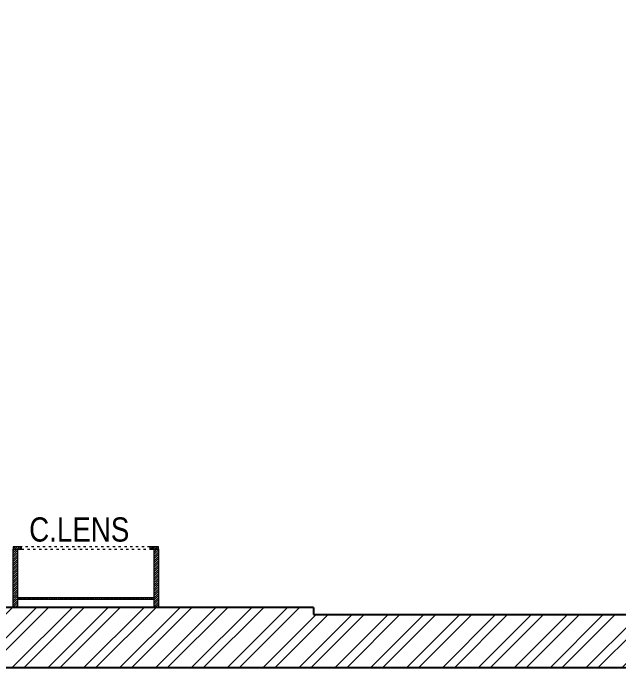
# Model space of a CAD drawing. Header units: millimetres. Extents: x 1426981 to 1441736, y -20160 to -13360.
# Drawn here: x 1436431 to 1438933, y -20160 to -17455 of the extents above; entities that cross this region are included whole.
import ezdxf

# ---------------------------------------------------------------- set-up
doc = ezdxf.new("R2010")
doc.units = ezdxf.units.MM
doc.header["$LTSCALE"] = 40
doc.linetypes.add('ACAD_ISO03W100', pattern=[30, 12, -18])
doc.linetypes.add('CONTINOUS', pattern=[0])
doc.layers.add('A-CARPET AREA', color=3, linetype='CONTINOUS', lineweight=0, true_color=0x0aff0a)
doc.layers.add('A-WALL', color=1, linetype='Continuous')
for name, color, linetype, lineweight in [('HIDDEN LINE', 177, 'Continuous', 0), ('LK-FF&E WALL', 1, 'Continuous', 9), ('LN-ELEVATION-1', 81, 'Continuous', 13), ('LN-ELEVATION-4', 145, 'Continuous', 13), ('LN-HATCH', 251, 'Continuous', 0), ('PLANO-TXT', 252, 'Continuous', 5)]:
    doc.layers.add(name, color=color, linetype=linetype, lineweight=lineweight)
doc.styles.add('LK TXT', font='Gill Sans MT Condensed Regular.ttf')
pattern_1 = [(45, (3990327.2935, 1709214.6916), (-4.4901280605, 4.4901280605), [])]

# ---------------------------------------------------------------- blocks, each defined once
blk = doc.blocks.new('A$Cc7694f99')
at = {"layer": 'LN-HATCH'}
h = blk.add_hatch(dxfattribs=at)
h.set_pattern_fill('ANSI32', color=256, scale=11, angle=180)
h.set_pattern_definition([(225, (-924539.29, -36909.92), (74.087113, -74.087113), []), (225, (-924588.68, -36909.92), (74.087113, -74.087113), [])])
h.paths.add_polyline_path([(14755, 0), (14755, 6380), (14505, 6380), (14505, 220), (10690, 220), (10690, 250), (1950, 250), (1950, 0)])
h.paths.add_polyline_path([(13855, 6550), (13855, 6800), (10690, 6800), (10690, 6550)])
h.paths.add_polyline_path([(9900, 6600), (9900, 6800), (6660, 6800), (6660, 6600)])
h.paths.add_polyline_path([(5855, 6600), (5855, 6800), (2845, 6800), (2845, 6600)])
at = {"layer": 'A-WALL'}
for p, q in [((10690, 250), (1950, 250)), ((10690, 250), (10690, 220)), ((10690, 220), (14505, 220)), ((14755, 0), (1950, 0))]:
    blk.add_line(p, q, dxfattribs=at)
blk = doc.blocks.new('CLENS 600')
at = {"layer": 'LN-HATCH', "ltscale": 0.5}
h = blk.add_hatch(dxfattribs=at)
h.set_pattern_fill('ANSI31', color=256, scale=2)
h.set_pattern_definition(pattern_1)
h.paths.add_polyline_path([(-600, 0), (-582, 0), (-582, -240), (-600, -240)])
h = blk.add_hatch(dxfattribs=at)
h.set_pattern_fill('ANSI31', color=256, scale=2)
h.set_pattern_definition([(45, (3975657.573, 1709214.6916), (-4.490128061, 4.490128061), [])])
h.paths.add_polyline_path([(-18, 0), (0, 0), (0, -240), (-18, -240)])
h = blk.add_hatch(dxfattribs=at)
h.set_pattern_fill('ANSI31', color=256, scale=2)
h.set_pattern_definition([(45, (3990252.2935, 1709214.6916), (-4.4901280605, 4.4901280605), [])])
h.paths.add_polyline_path([(-582, -40), (-18, -40), (-18, -34), (-582, -34)])
h = blk.add_hatch(dxfattribs=at)
h.set_pattern_fill('ANSI31', color=256, scale=2)
h.set_pattern_definition(pattern_1)
h.paths.add_polyline_path([(-600, -250), (-565, -250), (-565, -240), (-600, -240)])
h = blk.add_hatch(dxfattribs=at)
h.set_pattern_fill('ANSI31', color=256, scale=2)
h.set_pattern_definition([(45, (3990177.2935, 1709214.6916), (-4.4901280605, 4.4901280605), [])])
h.paths.add_polyline_path([(-35, -250), (0, -250), (0, -240), (-35, -240)])
at = {"layer": 'HIDDEN LINE', "linetype": 'ACAD_ISO03W100', "ltscale": 0.02}
for p, q in [((-35, -240), (-565, -240)), ((-565, -250), (-35, -250))]:
    blk.add_line(p, q, dxfattribs=at)
at = {"layer": 'LN-ELEVATION-1', "ltscale": 0.5}
for points in [[(-600, 0), (-582, 0), (-582, -240), (-600, -240)], [(-18, 0), (0, 0), (0, -240), (-18, -240)], [(-582, -40), (-18, -40), (-18, -34), (-582, -34)], [(-600, -250), (-565, -250), (-565, -240), (-600, -240)], [(-35, -250), (0, -250), (0, -240), (-35, -240)]]:
    blk.add_lwpolyline(points, close=True, dxfattribs=at)
at = {"layer": 'LN-ELEVATION-4'}
blk.add_line((-18, 0), (-582, 0), dxfattribs=at)

msp = doc.modelspace()

# ---------------------------------------------------------------- block references
at = {"layer": 'A-CARPET AREA'}
msp.add_blockref('A$Cc7694f99', (1426981.3, -20159.6), dxfattribs=at)
at = {"layer": 'LK-FF&E WALL', "rotation": 180}
msp.add_blockref('CLENS 600', (1436431.3, -19909.6), dxfattribs=at)

# ---------------------------------------------------------------- texts
at = {"layer": 'PLANO-TXT', "linetype": 'Continuous', "ltscale": 3, "insert": (1436704.5, -19588.6), "char_height": 100, "width": 244.677, "attachment_point": 5, "style": 'LK TXT'}
msp.add_mtext('C.LENS', dxfattribs=at)

doc.saveas('drawing.dxf')
